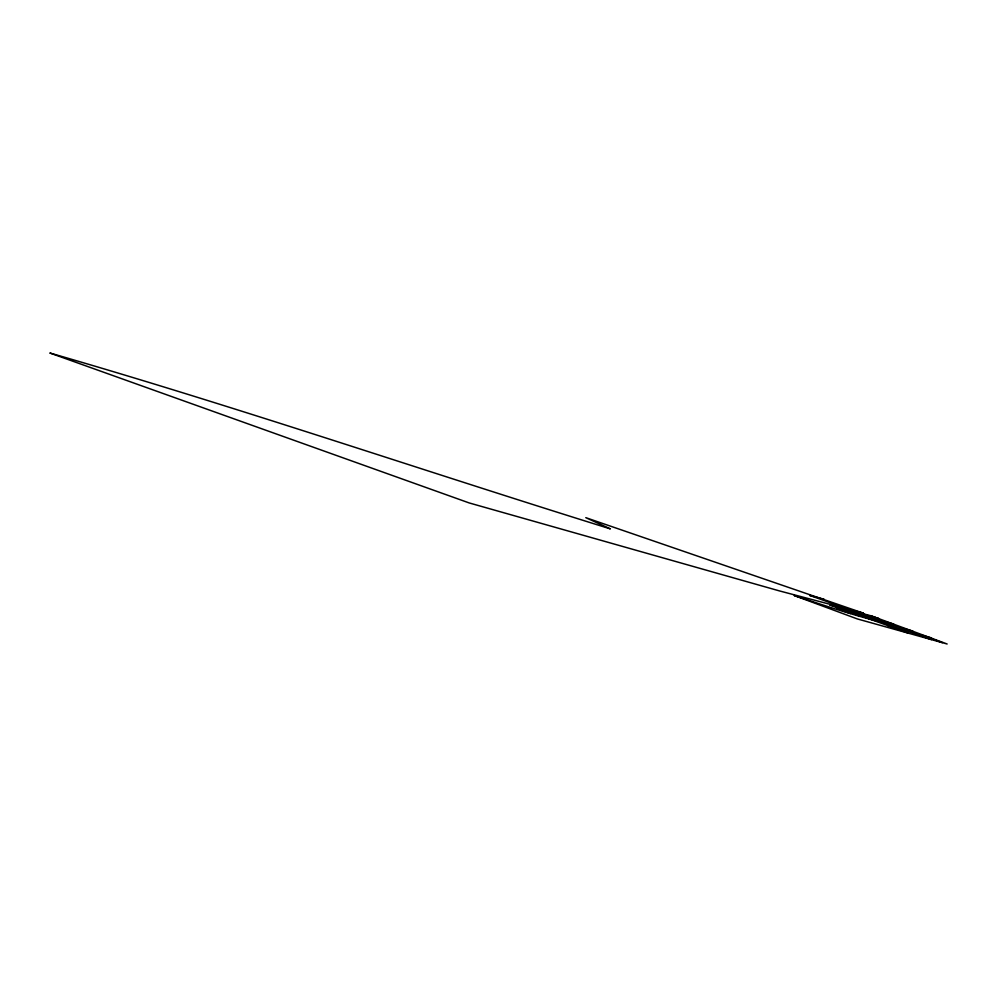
<?xml version="1.0" encoding="UTF-8"?>
<svg xmlns="http://www.w3.org/2000/svg" width="997" height="997" viewBox="0 0 997 997"><rect width="100%" height="100%" fill="white"/><g stroke="black" fill="none" stroke-linecap="round" stroke-linejoin="round"><path stroke-width="1.5" d="M824.257 599.309L809.601 595.371L848.235 609.13M872.886 618.215L893.611 624.047M878.993 621.181L887.442 623.561M878.257 621.019L888.514 623.898M912.791 631.076L868.998 618.751L908.903 633.319M888.015 625.692L931.497 637.918M853.756 613.118L863.913 615.984M847.662 611.585L855.8 613.878M866.717 617.006L876.949 619.748M845.169 610.874L836.795 608.519L850.528 613.541M870.281 618.015L879.055 620.458M849.868 612.594L852.335 613.28M873.11 619.025L877.522 620.259M878.955 620.782L883.342 622.016M877.173 620.52L879.853 621.343M885.623 622.901L883.753 622.377L891.393 625.069M877.971 620.807L886.42 623.187M868.013 617.38L881.61 622.315C852.011 614.788 823.098 605.104 794.173 595.521L857.358 618.938L947.15 644L871.415 615.922L846.827 609.429L892.851 625.48M866.219 615.087L879.192 618.763L870.456 615.672M860.835 613.13L881.535 620.657M921.689 635.151L942.339 642.654M874.668 619.224L881.884 621.605M870.381 617.891L872.176 618.551M882.669 622.253L887.018 623.835M853.868 611.286L876.724 619.611M910.735 632.061L931.447 639.613M881.198 621.841L885.548 623.424M884.077 623.013L845.369 609.229L829.691 604.905L860.286 616.296M835.15 606.338L869.733 618.95M863.277 613.118L779.455 590.909L469.188 502.937L49.85 353C238.021 407.225 423.339 470.758 610.376 528.884L585.787 517.655L863.277 613.118"/></g></svg>
